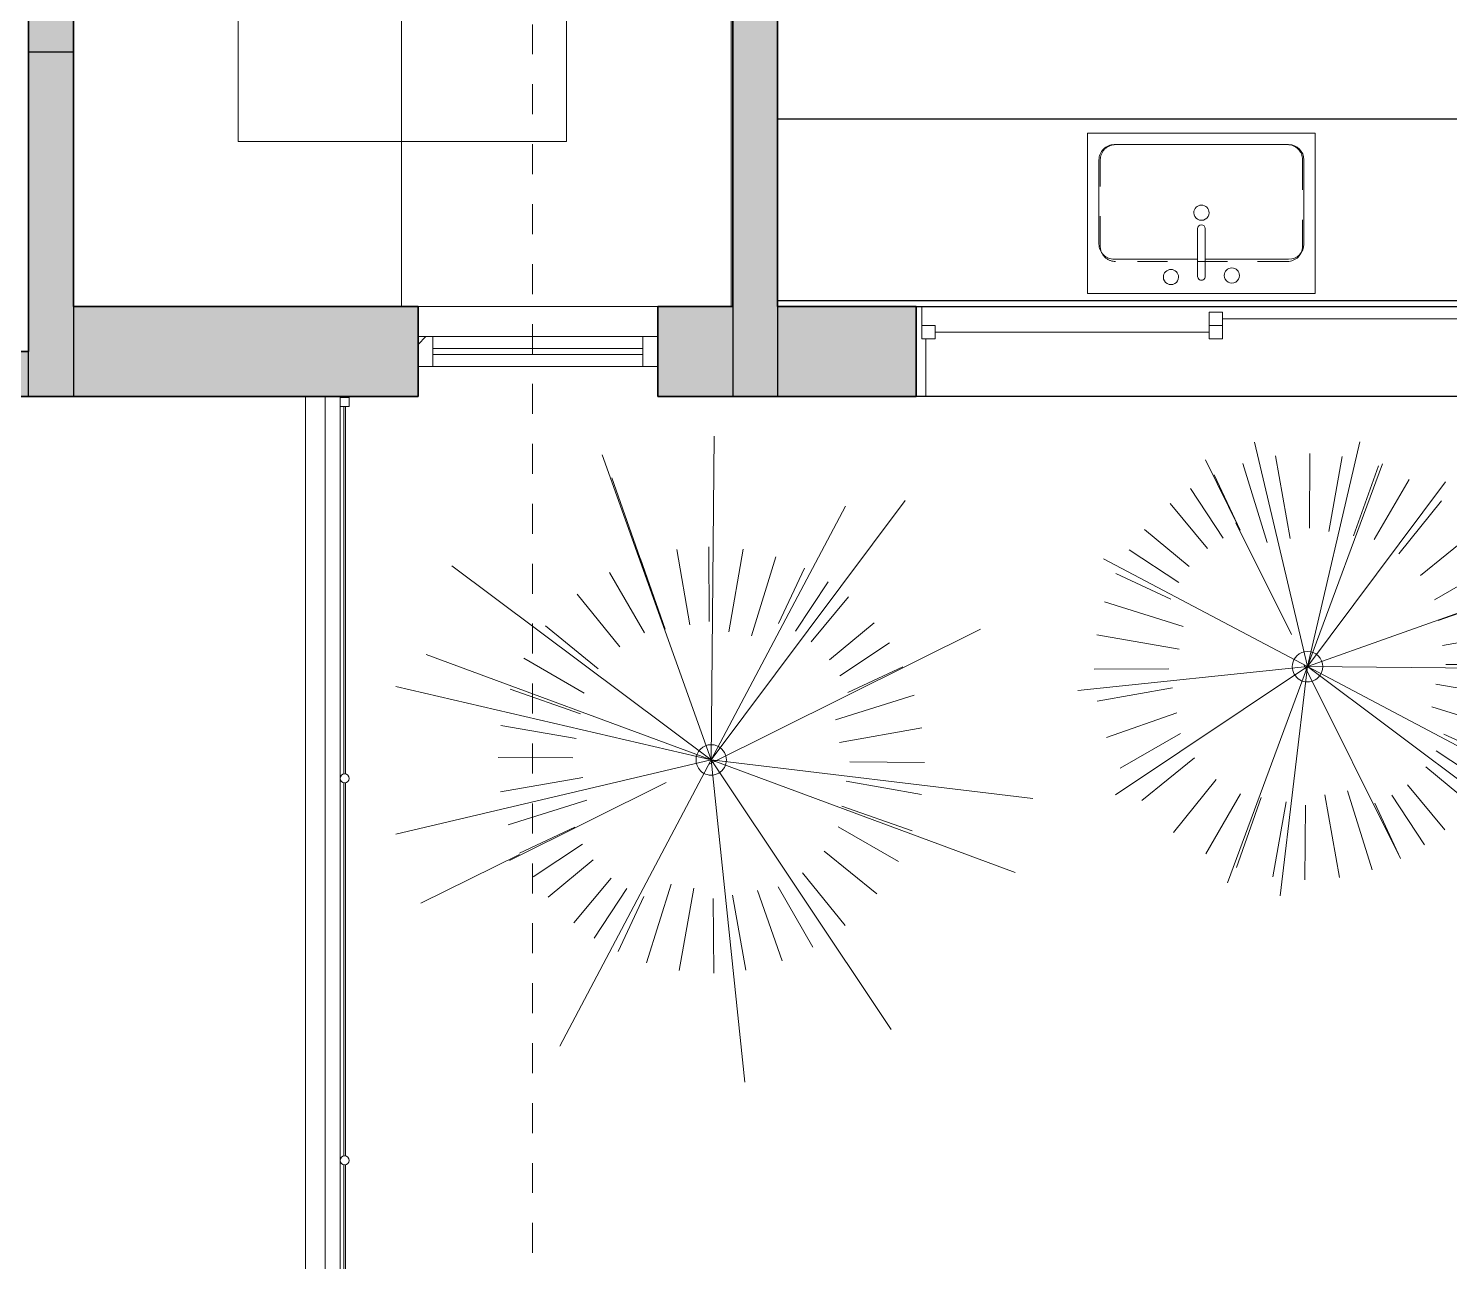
# Model space of a CAD drawing. Header units: metres. Extents: x 42 to 294, y -52 to 32.
# Drawn here: x 59.833 to 64.575, y 10.932 to 15.047 of the extents above; entities that cross this region are included whole.
import ezdxf

# ---------------------------------------------------------------- set-up
doc = ezdxf.new("R2010")
doc.units = ezdxf.units.M
doc.header["$LTSCALE"] = 0.15
for name, pattern in [('Dash dot dot', [0.03, 0.012, -0.006, 0, -0.006, 0, -0.006]), ('Trazo pequeño', [0.003, 0.002, -0.001]), ('Trazo punto', [0.015875, 0.00635, -0.004763, 0, -0.004763])]:
    doc.linetypes.add(name, pattern=pattern)
for name, color, linetype, lineweight in [('A-----SYP', 6, 'Continuous', 50), ('A-FLORCAM', 3, 'Continuous', 9), ('A-FLORHRM', 1, 'Continuous', 9), ('A-FLOROTM', 6, 'Continuous', 13), ('A-FLORSTM', 2, 'Continuous', 9), ('A-GLAZIDM', 6, 'Continuous', 9), ('A-SECTMBM', 5, 'Trazo pequeño', 9), ('A-WALL', 2, 'Continuous', 30), ('A-WALLCWM', 6, 'Continuous', 9), ('L-PLNTBEM', 3, 'Continuous', 9), ('P-SANRFIM', 6, 'Continuous', 9)]:
    doc.layers.add(name, color=color, linetype=linetype, lineweight=lineweight)
doc.layers.add('Hatch', color=8, linetype='Continuous')
doc.layers.add('MUROS', color=11, linetype='Continuous')

# ---------------------------------------------------------------- blocks, each defined once
blk = doc.blocks.new('Barandilla - 30 mm-3-01 PBaja')
at = {"layer": 'A-FLORHRM'}
for p, q in [((0.015, 0.016), (-0.015, 0.016)), ((-0.015, 0.016), (-0.015, -0.014)), ((0.015, -0.014), (0.015, 0.016)), ((-0.015, -0.014), (0.015, -0.014))]:
    blk.add_line(p, q, dxfattribs=at)
blk = doc.blocks.new('Barandilla - 30 mm-2-01 PBaja')
at = {"layer": 'A-FLORHRM'}
for start, end in [(0, 180), (180, 360)]:
    blk.add_arc((0, 0), 0.015, start, end, dxfattribs=at)
blk = doc.blocks.new('Barandilla - Barandilla-166-01 PBaja')
at = {"layer": 'A-FLORHRM'}
for p, q in [((16.2736, -2.0807), (16.2736, -7.1807)), ((16.3236, -2.0847), (16.3236, -2.0807)), ((16.3361, -2.0807), (16.3361, -2.0847)), ((16.3411, -2.0847), (16.3411, -2.0807)), ((16.3236, -3.3557), (16.3236, -2.1147)), ((16.3361, -2.1147), (16.3361, -3.341)), ((16.3411, -3.341), (16.3411, -2.1147)), ((16.3236, -4.6307), (16.3236, -3.3557)), ((16.3361, -3.3703), (16.3361, -4.616)), ((16.3411, -4.616), (16.3411, -3.3703)), ((16.3236, -5.9057), (16.3236, -4.6307)), ((16.3361, -4.6453), (16.3361, -5.891)), ((16.3411, -5.891), (16.3411, -4.6453)), ((16.3236, -7.1607), (16.3236, -5.9057)), ((16.3361, -5.9203), (16.3361, -7.146)), ((16.3411, -7.146), (16.3411, -5.9203)), ((16.3236, -7.1807), (16.3236, -7.1607)), ((16.3361, -7.1753), (16.3361, -7.1807)), ((16.3411, -7.1807), (16.3411, -7.1753))]:
    blk.add_line(p, q, dxfattribs=at)
at = {"layer": 'A-FLORHRM', "extrusion": (0, 0, -1), "zscale": -1}
for name, p in [('Barandilla - 30 mm-3-01 PBaja', (-16.3386, -2.1007)), ('Barandilla - 30 mm-2-01 PBaja', (-16.3386, -3.3557)), ('Barandilla - 30 mm-2-01 PBaja', (-16.3386, -4.6307)), ('Barandilla - 30 mm-2-01 PBaja', (-16.3386, -5.9057)), ('Barandilla - 30 mm-2-01 PBaja', (-16.3386, -7.1607))]:
    blk.add_blockref(name, p, dxfattribs=at)
blk = doc.blocks.new('Panel de sistema - Acristalado-128-01 PBaja')
at = {"layer": 'A-WALLCWM'}
for p, q in [((0.35, 0.01), (-0.35, 0.01)), ((-0.35, 0.01), (-0.35, -0.01)), ((0.35, -0.01), (0.35, 0.01)), ((-0.35, -0.01), (0.35, -0.01))]:
    blk.add_line(p, q, dxfattribs=at)
blk = doc.blocks.new('Montante rectangular - Montante rectangular - 5x10 cm Aluminio-127-01 PBaja')
at = {"layer": 'A-WALLCWM'}
h = blk.add_hatch(dxfattribs=at)
h.set_pattern_fill('FP1_5', color=256, style=0, pattern_type=2)
h.set_pattern_definition([(315, (-0.174, -0.019), (0.25173, 0.25173), []), (315, (-0.174, -0.4), (0.25173, 0.25173), [])])
h.paths.add_polyline_path([(-0.05, 0.05), (0, 0.05), (0, -0.05), (-0.05, -0.05)], flags=0)
at = {"layer": 'A-WALLCWM', "lineweight": 13}
for p, q in [((-0.05, 0.05), (0, 0.05)), ((-0.05, -0.05), (-0.05, 0.05)), ((0, 0.05), (0, -0.05)), ((0, -0.05), (-0.05, -0.05))]:
    blk.add_line(p, q, dxfattribs=at)
blk = doc.blocks.new('Montante rectangular - Montante rectangular - 5x10 cm Aluminio-126-01 PBaja')
at = {"layer": 'A-WALLCWM'}
h = blk.add_hatch(dxfattribs=at)
h.set_pattern_fill('FP1_6', color=256, style=0, pattern_type=2)
h.set_pattern_definition([(225, (0.166, -0.019), (0.25173, -0.25173), []), (225, (0.166, -0.4), (0.25173, -0.25173), [])])
h.paths.add_polyline_path([(-0.05, 0.05), (-0.05, -0.05), (0, -0.05), (0, 0.05)], flags=0)
at = {"layer": 'A-WALLCWM', "lineweight": 13}
for p, q in [((-0.05, 0.05), (-0.05, -0.05)), ((0, 0.05), (-0.05, 0.05)), ((0, -0.05), (0, 0.05)), ((-0.05, -0.05), (0, -0.05))]:
    blk.add_line(p, q, dxfattribs=at)
blk = doc.blocks.new('Montante rectangular - Montante rectangular - 5x10 cm Aluminio-125-01 PBaja')
at = {"layer": 'A-WALLCWM'}
for p, q in [((16.6336, -1.8807), (17.3336, -1.8807)), ((16.6336, -1.9807), (17.3336, -1.9807))]:
    blk.add_line(p, q, dxfattribs=at)
blk = doc.blocks.new('Deslizante con cubrejuntas - 2000 x 1200mm-44-01 PBaja')
at = {"layer": 'A-GLAZIDM', "lineweight": 13}
for p, q in [((-1, 0.15), (-0.98095, 0.15)), ((-0.98095, 0.15), (-0.98095, 0.04205)), ((0.98095, 0.15), (0.98095, 0.04205)), ((1, 0.15), (0.98095, 0.15)), ((1, -0.15), (1, 0.15)), ((-0.022225, 0.13095), (-0.022225, 0.04205)), ((0.022225, 0.13095), (-0.022225, 0.13095)), ((0.022225, 0.04205), (0.022225, 0.13095)), ((0.022225, 0.108725), (0.9365, 0.108725)), ((0.9365, 0.13095), (0.9365, 0.0865)), ((0.98095, 0.13095), (0.9365, 0.13095)), ((-0.9365, 0.0865), (-0.98095, 0.0865)), ((-0.9365, 0.04205), (-0.9365, 0.0865)), ((-0.022225, 0.064275), (-0.9365, 0.064275)), ((0.022225, 0.0865), (-0.022225, 0.0865)), ((0.9365, 0.0865), (0.98095, 0.0865)), ((-0.98095, 0.04205), (-0.96825, 0.04205)), ((-0.96825, 0.04205), (-0.9365, 0.04205)), ((-0.96825, 0.04205), (-0.96825, -0.15)), ((-0.022225, 0.04205), (0.022225, 0.04205)), ((0.96825, 0.04205), (0.96825, -0.15)), ((0.98095, 0.04205), (0.96825, 0.04205)), ((-0.96825, -0.15), (-1, -0.15)), ((0.96825, -0.15), (1, -0.15))]:
    blk.add_line(p, q, dxfattribs=at)
blk = doc.blocks.new('RPC Arbusto - Fotinia - 2_14 metros-89-01 PBaja')
at = {"layer": 'L-PLNTBEM'}
for p, q in [((0, 0), (0.2115, 1.0602)), ((0, 0), (-0.4515, 0.9823)), ((0, 0), (-0.6683, 0.8498)), ((0, 0), (0.6814, 0.8392)), ((-0.2022, 0.6818), (-0.1421, 0.4575)), ((-0.0749, 0.7072), (-0.0513, 0.4819)), ((0.0749, 0.7072), (0.0513, 0.4819)), ((0.2022, 0.6818), (0.1421, 0.4575)), ((-0.307, 0.6415), (-0.1996, 0.4173)), ((0.307, 0.6415), (0.1996, 0.4173)), ((-0.4147, 0.5778), (-0.2685, 0.369)), ((0.4147, 0.5778), (0.2685, 0.369)), ((-0.4969, 0.5089), (-0.322, 0.3316)), ((0.4969, 0.5089), (0.322, 0.3316)), ((-0.5726, 0.4218), (-0.3438, 0.2615)), ((0.5726, 0.4218), (0.3438, 0.2615)), ((-0.9437, 0.3268), (0.015, 0.0057)), ((-0.6319, 0.3263), (-0.3879, 0.1984)), ((0, 0), (1.0332, 0.3181)), ((0.6319, 0.3263), (0.3879, 0.1984)), ((-0.6721, 0.2327), (-0.4811, 0.1632)), ((0.6721, 0.2327), (0.4811, 0.1632)), ((-0.6964, 0.1444), (-0.5024, 0.1047)), ((0.6964, 0.1444), (0.5024, 0.1047)), ((-0.7086, 0.0609), (-0.515, 0.0429)), ((0.7086, 0.0609), (0.515, 0.0429)), ((0, 0), (-1.07, -0.1542)), ((0, 0), (-0.9151, -0.2818)), ((0, 0), (-0.7712, -0.7575)), ((0, 0), (-0.4626, -0.9771)), ((0, 0), (0.4236, -0.9215)), ((0, 0), (0.1542, -1.07)), ((0, 0), (0.5711, -0.9179)), ((0, 0), (0.9194, -0.5687)), ((-0.7086, -0.0609), (-0.515, -0.0429)), ((0.7086, -0.0609), (0.515, -0.0429)), ((0.1594, -0.0534), (0.7134, -0.2389)), ((-0.6964, -0.1444), (-0.5024, -0.1047)), ((0.6964, -0.1444), (0.5024, -0.1047)), ((-0.6721, -0.2327), (-0.4811, -0.1632)), ((0.6721, -0.2327), (0.4811, -0.1632)), ((-0.6319, -0.3263), (-0.3879, -0.1984)), ((0.6319, -0.3263), (0.3879, -0.1984)), ((1.0238, -0.3473), (0.6756, -0.2292)), ((-0.5726, -0.4218), (-0.3438, -0.2615)), ((0.5726, -0.4218), (0.3438, -0.2615)), ((-0.4969, -0.5089), (-0.322, -0.3316)), ((0.4969, -0.5089), (0.322, -0.3316)), ((-0.4147, -0.5778), (-0.2685, -0.369)), ((0.4147, -0.5778), (0.2685, -0.369)), ((-0.307, -0.6415), (-0.1996, -0.4173)), ((0.307, -0.6415), (0.1996, -0.4173)), ((-0.2022, -0.6818), (-0.1421, -0.4575)), ((0.2022, -0.6818), (0.1421, -0.4575)), ((-0.0749, -0.7072), (-0.0513, -0.4819)), ((0.0749, -0.7072), (0.0513, -0.4819)), ((-0.4311, -0.9008), (-0.2802, -0.5859))]:
    blk.add_line(p, q, dxfattribs=at)
for start, end in [(360, 180), (180, 360)]:
    blk.add_arc((0, 0), 0.0508, start, end, dxfattribs=at)
blk = doc.blocks.new('RPC Arbusto - Hibisco - 1_5 metros-88-01 PBaja')
at = {"layer": 'L-PLNTBEM'}
for p, q in [((0, 0), (0.1506, 0.755)), ((0, 0), (-0.3215, 0.6995)), ((-0.2022, 0.6818), (-0.1421, 0.4575)), ((-0.0749, 0.7072), (-0.0513, 0.4819)), ((0.0749, 0.7072), (0.0513, 0.4819)), ((0.2022, 0.6818), (0.1421, 0.4575)), ((-0.307, 0.6415), (-0.1996, 0.4173)), ((0.307, 0.6415), (0.1996, 0.4173)), ((0, 0), (-0.4759, 0.6052)), ((-0.4147, 0.5778), (-0.2685, 0.369)), ((0, 0), (0.4853, 0.5977)), ((0.4147, 0.5778), (0.2685, 0.369)), ((-0.4969, 0.5089), (-0.322, 0.3316)), ((0.4969, 0.5089), (0.322, 0.3316)), ((-0.5726, 0.4218), (-0.3438, 0.2615)), ((0.5726, 0.4218), (0.3438, 0.2615)), ((-0.6319, 0.3263), (-0.3879, 0.1984)), ((0.6319, 0.3263), (0.3879, 0.1984)), ((-0.6721, 0.2327), (-0.4811, 0.1632)), ((-0.6721, 0.2327), (0.0107, 0.004)), ((0, 0), (0.7358, 0.2266)), ((0.6721, 0.2327), (0.4811, 0.1632)), ((-0.6964, 0.1444), (-0.5024, 0.1047)), ((0.6964, 0.1444), (0.5024, 0.1047)), ((-0.7086, 0.0609), (-0.515, 0.0429)), ((0.7086, 0.0609), (0.515, 0.0429)), ((0, 0), (-0.762, -0.1098)), ((0, 0), (-0.6517, -0.2007)), ((0, 0), (-0.5492, -0.5395)), ((0, 0), (-0.3295, -0.6958)), ((0, 0), (0.3017, -0.6562)), ((0, 0), (0.1098, -0.762)), ((0, 0), (0.4067, -0.6537)), ((0, 0), (0.6547, -0.405)), ((-0.7086, -0.0609), (-0.515, -0.0429)), ((0.1135, -0.038), (0.5081, -0.1702)), ((0.7086, -0.0609), (0.515, -0.0429)), ((-0.6964, -0.1444), (-0.5024, -0.1047)), ((0.6964, -0.1444), (0.5024, -0.1047)), ((-0.6721, -0.2327), (-0.4811, -0.1632)), ((0.6721, -0.2327), (0.4811, -0.1632)), ((0.7291, -0.2473), (0.4811, -0.1632)), ((-0.6319, -0.3263), (-0.3879, -0.1984)), ((0.6319, -0.3263), (0.3879, -0.1984)), ((-0.5726, -0.4218), (-0.3438, -0.2615)), ((0.5726, -0.4218), (0.3438, -0.2615)), ((-0.4969, -0.5089), (-0.322, -0.3316)), ((0.4969, -0.5089), (0.322, -0.3316)), ((-0.4147, -0.5778), (-0.2685, -0.369)), ((0.4147, -0.5778), (0.2685, -0.369)), ((-0.307, -0.6415), (-0.1996, -0.4173)), ((-0.307, -0.6415), (-0.1996, -0.4173)), ((0.307, -0.6415), (0.1996, -0.4173)), ((-0.2022, -0.6818), (-0.1421, -0.4575)), ((0.2022, -0.6818), (0.1421, -0.4575)), ((-0.0749, -0.7072), (-0.0513, -0.4819)), ((0.0749, -0.7072), (0.0513, -0.4819))]:
    blk.add_line(p, q, dxfattribs=at)
for start, end in [(360, 180), (180, 360)]:
    blk.add_arc((0, 0), 0.0508, start, end, dxfattribs=at)
blk = doc.blocks.new('Counter Top w Sink - 600mm Depth-160-01 PBaja')
at = {"layer": 'A-FLORCAM', "lineweight": 25}
for p, q in [((1.487, 0), (-0.513, 0)), ((-1.2005, -0.0191), (1.9495, -0.0191)), ((-1.2005, -0.625), (1.9495, -0.625))]:
    blk.add_line(p, q, dxfattribs=at)
at = {"layer": 'A-FLORCAM'}
for p, q in [((1.487, 0), (-0.513, 0)), ((-1.2005, -0.625), (1.9495, -0.625))]:
    blk.add_line(p, q, dxfattribs=at)
at = {"layer": 'A-FLORCAM', "linetype": 'Dash dot dot'}
for p, q in [((0.2488, -0.15), (0.8222, -0.15)), ((0.198, -0.4892), (0.198, -0.2008)), ((0.873, -0.2008), (0.873, -0.4892)), ((0.8222, -0.54), (0.2488, -0.54))]:
    blk.add_line(p, q, dxfattribs=at)
for centre, start, end in [((0.2488, -0.2008), 90, 180), ((0.8222, -0.2008), 360, 90), ((0.2488, -0.4892), 180, 270), ((0.8222, -0.4892), 270, 0)]:
    blk.add_arc(centre, 0.0508, start, end, dxfattribs=at)
blk = doc.blocks.new('M_Sink Kitchen-Single - 760 x 535mm-36-01 PBaja')
at = {"layer": 'P-SANRFIM'}
for p, q in [((-0.3643, 0.2698), (-0.3643, -0.2652)), ((0.3957, 0.2698), (-0.3643, 0.2698)), ((0.3957, -0.2652), (0.3957, 0.2698)), ((0.003, 0.2127), (0.003, 0.0531)), ((0.0284, 0.2127), (0.0284, 0.0531)), ((0.003, 0.1555), (-0.2754, 0.1555)), ((0.3068, 0.1555), (0.0284, 0.1555)), ((-0.3262, 0.1047), (-0.3262, -0.1763)), ((0.3576, -0.1763), (0.3576, 0.1047)), ((-0.2754, -0.2271), (0.3068, -0.2271)), ((-0.3643, -0.2652), (0.3957, -0.2652))]:
    blk.add_line(p, q, dxfattribs=at)
for centre, radius, start, end in [((0.1173, 0.2148), 0.0254, 360, 180), ((-0.0859, 0.2096), 0.0254, 360, 180), ((-0.0859, 0.2096), 0.0254, 180, 0), ((0.0157, 0.2127), 0.0127, 360, 180), ((0.1173, 0.2148), 0.0254, 180, 0), ((-0.2754, 0.1047), 0.0508, 90, 180), ((0.3068, 0.1047), 0.0508, 360, 90), ((0.0157, 0.0531), 0.0127, 180, 0), ((0.0157, 0), 0.0254, 360, 180), ((0.0157, 0), 0.0254, 180, 0), ((-0.2754, -0.1763), 0.0508, 180, 270), ((0.3068, -0.1763), 0.0508, 270, 0)]:
    blk.add_arc(centre, radius, start, end, dxfattribs=at)

msp = doc.modelspace()

# ---------------------------------------------------------------- hatches: boundary and pattern name
at = {"layer": 'Hatch'}
msp.add_hatch(color=256, dxfattribs=at).paths.add_polyline_path([(65.633, 17.4693), (65.633, 18.9693), (65.633, 19.1193), (65.483, 19.1193), (65.483, 18.9693), (65.483, 17.4693), (63.983, 17.4693), (63.983, 18.9693), (63.983, 19.1193), (63.833, 19.1193), (63.833, 18.9693), (63.833, 17.4693), (62.333, 17.4693), (62.333, 18.9693), (62.333, 19.1193), (62.183, 19.1193), (62.183, 18.9693), (62.183, 18.0693), (62.183, 17.9193), (62.183, 14.1193), (62.183, 13.8193), (62.333, 13.8193), (62.333, 14.1193), (62.333, 17.3193), (65.633, 17.3193)])
at = {"layer": 'Hatch', "ltscale": 0.2}
msp.add_hatch(color=256, dxfattribs=at).paths.add_polyline_path([(59.983, 14.6193), (59.983, 14.9693), (59.833, 14.9693), (59.833, 14.6193), (59.833, 13.8193), (59.983, 13.8193)])
at = {"layer": 'MUROS', "ltscale": 0.1}
for points in [[(59.833, 14.9693), (59.983, 14.9693), (59.983, 17.1193), (59.833, 17.1193)], [(61.133, 13.8193), (61.133, 14.1193), (59.983, 14.1193), (59.983, 13.8193)], [(59.833, 13.8193), (59.833, 13.9693), (58.233, 13.9693), (58.233, 13.3193), (58.383, 13.3193), (58.383, 13.8193)]]:
    msp.add_hatch(color=256, dxfattribs=at).paths.add_polyline_path(points)
h = msp.add_hatch(color=256, dxfattribs=at)
h.paths.add_polyline_path([(62.7955, 13.8193), (62.7955, 14.1193), (62.333, 14.1193), (62.333, 13.8193)])
h.paths.add_polyline_path([(62.183, 14.1193), (61.933, 14.1193), (61.933, 13.8193), (62.183, 13.8193)])

# ---------------------------------------------------------------- linework, layer by layer
at = {"layer": 'A-----SYP', "linetype": 'Trazo punto', "lineweight": 15}
msp.add_line((61.5148, 5.1607), (61.5148, 17.9193), dxfattribs=at)
at = {"layer": 'A-FLOROTM'}
msp.add_line((60.758, 8.7193), (60.758, 13.8193), dxfattribs=at)
at = {"layer": 'A-FLORSTM'}
for p, q in [((60.533, 15.2193), (60.533, 14.6693)), ((61.078, 15.2193), (61.078, 14.1193)), ((61.628, 14.6693), (61.628, 15.2193)), ((62.178, 15.2193), (62.178, 14.1193)), ((60.533, 14.6693), (61.628, 14.6693)), ((61.933, 14.1193), (61.133, 14.1193))]:
    msp.add_line(p, q, dxfattribs=at)
at = {"layer": 'A-SECTMBM'}
for p, q in [((61.078, 15.2193), (61.078, 14.1193)), ((62.178, 15.2193), (62.178, 14.1193))]:
    msp.add_line(p, q, dxfattribs=at)
at = {"layer": 'A-WALL', "lineweight": 35}
for p, q in [((59.833, 19.3943), (59.833, 13.9693)), ((59.983, 14.1193), (59.983, 18.9693)), ((62.183, 17.9193), (62.183, 14.1193)), ((62.333, 14.1193), (62.333, 15.9693)), ((61.133, 14.1193), (59.983, 14.1193)), ((61.133, 13.8193), (61.133, 14.1193)), ((62.183, 14.1193), (61.933, 14.1193)), ((61.933, 14.1193), (61.933, 13.8193)), ((62.7955, 14.1193), (62.333, 14.1193)), ((62.7955, 13.8193), (62.7955, 14.1193)), ((59.833, 13.9693), (58.233, 13.9693)), ((58.383, 13.8193), (61.133, 13.8193)), ((61.933, 13.8193), (62.7955, 13.8193))]:
    msp.add_line(p, q, dxfattribs=at)
at = {"layer": 'A-WALL'}
msp.add_line((64.7955, 13.8193), (62.7955, 13.8193), dxfattribs=at)
at = {"layer": 'Hatch', "ltscale": 0.2}
for p, q in [((59.833, 14.9693), (59.983, 14.9693)), ((59.833, 14.9693), (59.833, 14.6193)), ((59.983, 14.9693), (59.983, 14.6193)), ((59.833, 13.8193), (59.833, 14.6193)), ((59.983, 14.6193), (59.983, 13.8193)), ((59.983, 13.8193), (59.833, 13.8193))]:
    msp.add_line(p, q, dxfattribs=at)
at = {"layer": 'Hatch'}
for p, q in [((62.183, 14.1193), (62.183, 13.8193)), ((62.333, 14.1193), (62.333, 13.8193))]:
    msp.add_line(p, q, dxfattribs=at)

# ---------------------------------------------------------------- block references
at = {"layer": 'A-FLORCAM', "rotation": 180}
msp.add_blockref('Counter Top w Sink - 600mm Depth-160-01 PBaja', (64.2826, 14.1193), dxfattribs=at)
at = {"layer": 'A-FLORHRM'}
msp.add_blockref('Barandilla - Barandilla-166-01 PBaja', (44.5495, 15.8999), dxfattribs=at)
at = {"layer": 'A-GLAZIDM'}
msp.add_blockref('Deslizante con cubrejuntas - 2000 x 1200mm-44-01 PBaja', (63.7955, 13.9693), dxfattribs=at)
at = {"layer": 'A-WALLCWM', "rotation": 180}
msp.add_blockref('Montante rectangular - Montante rectangular - 5x10 cm Aluminio-126-01 PBaja', (61.133, 13.9693), dxfattribs=at)
at = {"layer": 'A-WALLCWM'}
for name, p in [('Montante rectangular - Montante rectangular - 5x10 cm Aluminio-125-01 PBaja', (44.5495, 15.8999)), ('Panel de sistema - Acristalado-128-01 PBaja', (61.533, 13.9693))]:
    msp.add_blockref(name, p, dxfattribs=at)
at = {"layer": 'A-WALLCWM', "extrusion": (0, 0, -1), "rotation": 180}
msp.add_blockref('Montante rectangular - Montante rectangular - 5x10 cm Aluminio-127-01 PBaja', (-61.933, 13.9693), dxfattribs=at)
at = {"layer": 'L-PLNTBEM'}
for name, p, rotation in [('RPC Arbusto - Fotinia - 2_14 metros-89-01 PBaja', (62.1114, 12.6059), 224.9999999999998), ('RPC Arbusto - Hibisco - 1_5 metros-88-01 PBaja', (64.1008, 12.9172), 134.9999999999998)]:
    msp.add_blockref(name, p, dxfattribs=dict(at, rotation=rotation))
at = {"layer": 'P-SANRFIM', "rotation": 180}
msp.add_blockref('M_Sink Kitchen-Single - 760 x 535mm-36-01 PBaja', (63.7627, 14.4322), dxfattribs=at)

doc.saveas('drawing.dxf')
